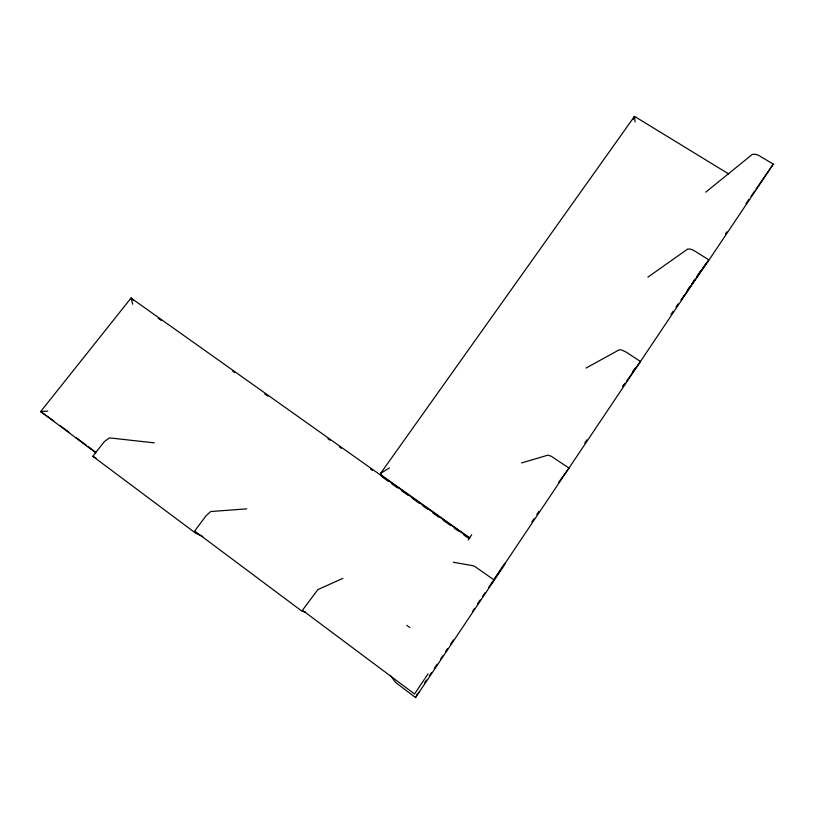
<?xml version="1.0" encoding="UTF-8"?>
<svg xmlns="http://www.w3.org/2000/svg" width="814" height="814" viewBox="0 0 814 814"><rect width="100%" height="100%" fill="white"/><g stroke="black" fill="none" stroke-linecap="round" stroke-linejoin="round"><path stroke-width="1.22" d="M635.073 121.886L634.452 116.422L380.657 473.321L381.206 475.04L469.81 537.922M633.811 117.827L634.259 116.646M633.15 119.627L634.198 116.778M419.19 692.012L418.722 692.378M396.062 682.793L415.567 697.578L417.44 693.66M469.668 538.319L131.044 298.056L132.713 304.222M428.072 673.829L425.03 678.388M424.45 679.242L414.56 693.996L302.452 610.256L317.847 589.611L342.898 578.367M531.827 521.937L533.953 518.783M536.772 514.57L538.888 511.416M584.757 443.04L586.874 439.886M622.873 386.212L624.297 384.106M632.793 371.438L634.91 368.274M671.021 314.448L673.147 311.274M675.976 307.051L678.103 303.887M684.615 294.851L681.094 300.101L708.099 261.386L773.3 164.143L758.394 155.24L755.239 154.222L752.258 154.446L705.779 192.145M686.731 291.707L690.252 286.457M691.656 284.361L695.176 279.11M696.591 277.014L700.813 270.716M725.457 233.974L726.861 231.868M424.389 683.211L426.505 680.046M429.334 675.834L431.451 672.669M434.279 668.457L437.108 664.244M440.639 658.974L442.765 655.809M445.594 651.597L447.71 648.432M450.539 644.22L453.367 640.008M472.446 611.548L474.572 608.384M477.401 604.171L480.229 599.959M482.346 596.794L485.175 592.582M488.705 587.311L490.822 584.147M493.65 579.934L503.551 565.181M493.996 579.904L708.699 259.727L693.64 250.356L690.537 249.135L687.708 249.043L647.863 277.157M415.567 697.578L504.019 565.516M468.111 539.977L471.693 534.727M746 203.622L748.87 199.471M751.027 196.357L754.619 191.158M756.053 189.082L773.3 164.143M688.054 289.428L689.478 287.383M691.615 284.31L695.176 279.192M696.601 277.136L700.874 270.991M702.299 268.946L706.562 262.8M622.985 386.314L625.162 383.211M626.627 381.145L640.476 361.477L626.068 352.055L621.55 349.928L619.261 349.796L586.049 368.06M558.76 482.193L568.986 468.081L551.332 456.298L547.934 455.138L521.601 462.952M202.808 536.518L195.869 533.343L92.827 456.318L104.284 441.676L109.463 437.881L154.294 442.867M504.253 564.122L504.884 563.329M95.869 452.91L40.7 411.538L131.044 298.056M491.778 582.61L493.253 580.809M380.657 473.321L389.428 467.887M490.608 584.635L494.322 580.138L475.315 566.778L473.463 565.822L453.357 562.24M40.7 411.538L47.782 411.111M246.784 508.862L210.724 511.538L206.013 515.822L194.668 531.033L302.065 611.273L305.606 612.148M504.365 564.244L504.884 564.428M92.827 456.318L96.093 458.099M40.853 411.853L53.724 420.858M634.635 116.443L728.784 173.993M388.41 481.339L382.224 476.943L381.451 474.704M391.503 483.536L397.69 487.932M401.821 490.862L408.007 495.248M412.128 498.178L419.352 503.306M422.446 505.504L427.604 509.157M432.753 512.82L438.95 517.216M443.07 520.146L450.284 525.264M454.416 528.194L458.536 531.125M463.695 534.788L467.816 537.718M158.272 318.305L161.376 320.502M232.763 371.194L234.829 372.659M264.835 393.966L267.938 396.164M327.95 438.777L330.016 440.242M339.326 446.855L341.402 448.321M370.37 468.895L372.436 470.36M406.837 625.366L409.88 627.594M59.829 425.417L68.997 432.244M76.119 437.566L86.294 445.156M88.329 446.672L95.452 451.994M131.247 298.097L133.445 300.539M395.655 682.447L390.496 675.61"/></g></svg>
